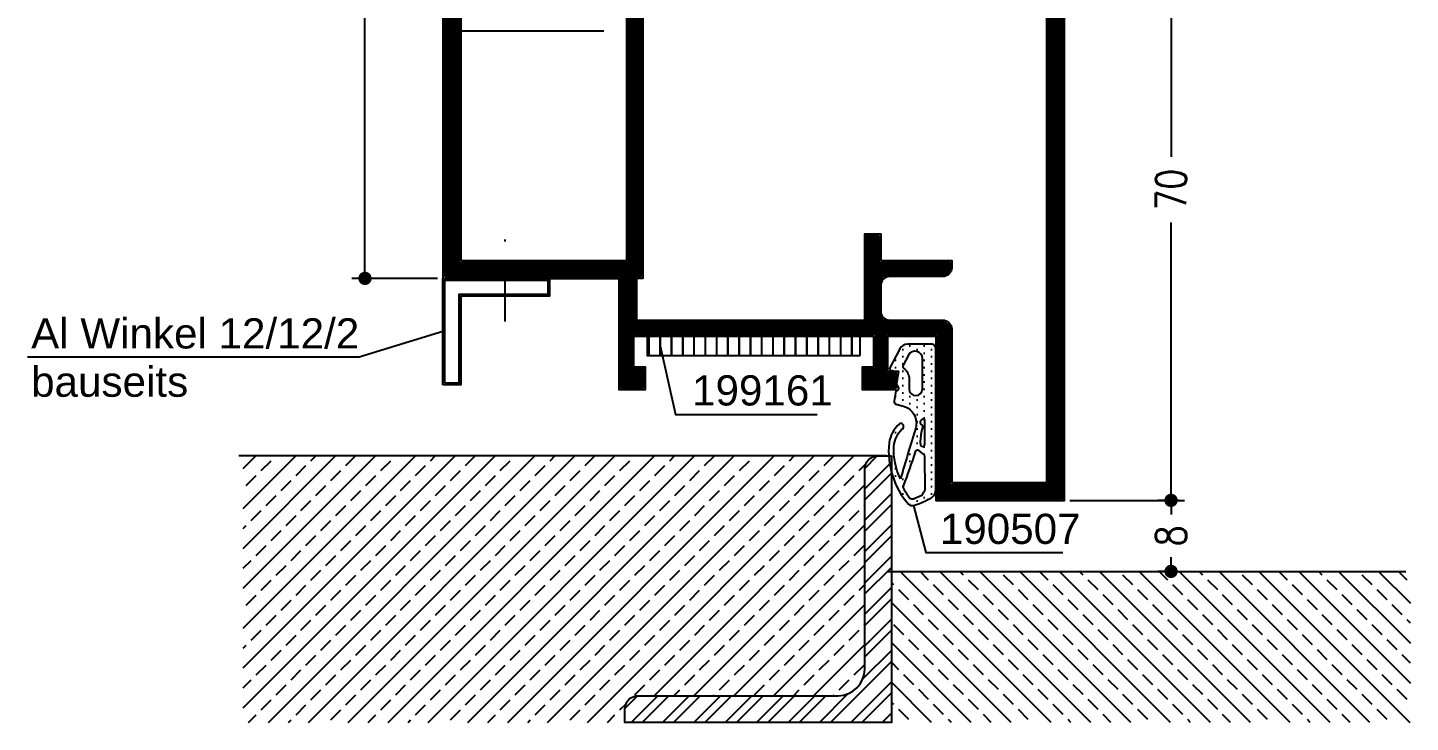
# Model space of a CAD drawing. Extents: x 13 to 201, y 43 to 254.
# Drawn here: x 19.1 to 97, y 43.1 to 82.3 of the extents above; entities that cross this region are included whole.
import ezdxf

# ---------------------------------------------------------------- set-up
doc = ezdxf.new("R2010")
doc.units = 0
doc.header["$LTSCALE"] = 6
doc.linetypes.add('AUSGEZOGEN', pattern=[0])
doc.linetypes.add('CENTER', pattern=[1.02, 0.5, -0.25, 0.02, -0.25])
doc.layers.get('0').update_dxf_attribs({"color": 4, "linetype": 'CONTINUOUS'})
doc.layers.get('DEFPOINTS').update_dxf_attribs({"linetype": 'CONTINUOUS'})
for name, color, linetype in [('CENT_18', 3, 'CENTER'), ('CONST18', 3, 'CONTINUOUS'), ('CONST35', 2, 'CONTINUOUS'), ('CONST50', 1, 'AUSGEZOGEN'), ('DICHT_PAR', 3, 'CONTINUOUS'), ('DICHT_SCH', 3, 'CONTINUOUS'), ('KH_NOR', 7, 'CONTINUOUS'), ('KH_PAR', 3, 'CONTINUOUS'), ('KH_SCH', 3, 'CONTINUOUS'), ('LLMASSE', 7, 'CONTINUOUS'), ('PNR', 7, 'CONTINUOUS')]:
    doc.layers.add(name, color=color, linetype=linetype)
doc.styles.add('SIM80S00', font='simplex.shx', dxfattribs={"width": 0.8})
doc.styles.get("Standard").update_dxf_attribs({"font": 'simplex.shx', "width": 0.8})
doc.styles.add('SWISSL', font='swissl.ttf')
doc.dimstyles.new('DOK-1ZU1-PUNKT', dxfattribs={"dimscale": 0, "dimtxt": 3, "dimasz": 1.5, "dimexe": 1.5, "dimexo": 0.6, "dimgap": 1.5, "dimtad": 0, "dimdsep": 46, "dimtxsty": 'Standard', "dimblk": 'PUNKT', "dimblk1": 'PUNKT', "dimblk2": 'PUNKT', "dimcen": 0, "dimclrd": 2, "dimclre": 2, "dimclrt": 7, "dimadec": 0, "dimazin": 0, "dimtfac": 0.7, "dimtdec": 4, "dimtofl": 0, "dimtmove": 0, "dimatfit": 3, "dimldrblk": 'PUNKT', "dimfxl": 1, "dimtolj": 1, "dimtzin": 0, "dimarcsym": 0})
doc.dimstyles.new('DOK-1ZU2-PUNKT', dxfattribs={"dimscale": 0.5, "dimtxt": 3.4, "dimasz": 1.5, "dimexe": 1.5, "dimexo": 0.6, "dimgap": 1.5, "dimtad": 0, "dimlfac": 2, "dimdsep": 46, "dimtxsty": 'SIM80S00', "dimblk": 'PUNKT', "dimblk1": 'PUNKT', "dimblk2": 'PUNKT', "dimcen": 0, "dimclrd": 3, "dimclre": 3, "dimclrt": 3, "dimadec": 0, "dimazin": 0, "dimtfac": 0.7, "dimtofl": 0, "dimtmove": 2, "dimatfit": 3, "dimldrblk": 'PUNKT', "dimfxl": 1, "dimtolj": 1, "dimarcsym": 0})

# ---------------------------------------------------------------- blocks, each defined once
blk = doc.blocks.new('PUNKT')
at = {"color": 0, "linetype": 'CONTINUOUS'}
blk.add_line((-0.5, 0), (-1, 0), dxfattribs=at)
at = {"color": 0, "linetype": 'CONTINUOUS', "const_width": 0.5}
blk.add_lwpolyline([(-0.25, 0, 1), (0.25, 0, 1)], format="xyb", close=True, dxfattribs=at)
blk = doc.blocks.new('*D63')
at = {"layer": 'DEFPOINTS', "color": 0}
for p in [(42.52873469253461, 103.1407724797368), (38.13723076143282, 68.14103751286704), (42.52873469268849, 68.14103751286704)]:
    blk.add_point(p, dxfattribs=at)
at = {"layer": 'LLMASSE', "color": 3, "lineweight": -2}
for p, q in [((42.22873469253462, 103.1407724797368), (37.38723076143283, 103.1407724797368)), ((38.13723076143283, 102.3907724797368), (38.13723076143283, 87.49185737725432)), ((38.13723076143282, 68.89103751286704), (38.13723076143283, 83.78995261534956)), ((42.22873469268849, 68.14103751286704), (37.38723076143282, 68.14103751286704))]:
    blk.add_line(p, q, dxfattribs=at)
at = {"layer": 'LLMASSE', "color": 3, "lineweight": -2, "xscale": 0.75, "yscale": 0.75, "zscale": 0.75}
for p, rotation in [((38.13723076143283, 103.1407724797368), 90), ((38.13723076143282, 68.14103751286704), 270)]:
    blk.add_blockref('PUNKT', p, dxfattribs=dict(at, rotation=rotation))
at = {"layer": 'LLMASSE', "color": 3, "insert": (38.13723076143282, 85.64090499630196), "char_height": 1.7, "attachment_point": 5, "rotation": 90}
blk.add_mtext('\\A1;70', dxfattribs=at)
blk = doc.blocks.new('B-LL132344')
at = {"layer": 'KH_SCH'}
h = blk.add_hatch(dxfattribs=at)
h.set_pattern_fill('_U', color=256, scale=0.2, style=0, pattern_type=0)
h.set_pattern_definition([(0, (33.76173578562217, 26.39453715693752), (0, 0.2), [])])
edge = h.paths.add_edge_path()
edge.add_line((0.2000127274254686, 6.200530902876203), (19.99997200015385, 6.200613742728223))
edge.add_line((19.99997200015385, 6.200613742728223), (19.99997200015368, -6.299936361737187))
edge.add_line((19.99997200015368, -6.299936361737187), (22.59997200033171, -6.299936361648312))
edge.add_line((22.59997200033171, -6.299936361648312), (22.59997200004744, -4.199936361471876))
edge.add_line((22.59997200004744, -4.199936361471876), (21.29997200002271, -4.19993636163596))
edge.add_line((21.29997200002271, -4.19993636163596), (21.299971999977, -0.2999363616110244))
edge.add_line((21.299971999977, -0.2999363616110244), (48.699971999977, -0.2999363615694079))
edge.add_line((48.699971999977, -0.2999363615694079), (48.69997200002271, -4.199936361557068))
edge.add_line((48.69997200002271, -4.199936361557068), (47.39997199995555, -4.199936361639109))
edge.add_line((47.39997199995555, -4.199936361639109), (47.39997200013647, -6.299936361733069))
edge.add_line((47.39997200013647, -6.299936361733069), (50.83702419018825, -6.299936361544775))
edge.add_line((50.83702419018825, -6.299936361544775), (51.11914735934013, -4.699936361387349))
edge.add_line((51.11914735934013, -4.699936361387349), (49.8999720000024, -4.699936361630025))
edge.add_line((49.8999720000024, -4.699936361630025), (49.89997199994603, -0.2999363616528932))
edge.add_line((49.89997199994603, -0.2999363616528932), (55.69997169745225, -0.2999363613224482))
edge.add_line((55.69997169745225, -0.2999363613224482), (55.69999969745218, -18.80000000015233))
edge.add_line((55.69999969745218, -18.80000000015233), (69.80000003672086, -18.80000000005278))
edge.add_line((69.80000003672086, -18.80000000005278), (69.8000126907565, 50.8000000001376))
edge.add_line((69.8000126907565, 50.8000000001376), (68.10417578330677, 50.8))
edge.add_arc((68.10417578330677, 48.99999999999999), 1.800000000000011, 90, 135.0000000000016)
edge.add_line((66.83138357717094, 50.27279220613575), (66.52379677833721, 49.96520540730201))
edge.add_line((66.52379677833721, 49.96520540730201), (66.63364845485576, 49.70000000000152))
edge.add_line((66.63364845485576, 49.70000000000152), (68.50001272723357, 49.7000000000228))
edge.add_line((68.50001272723357, 49.7000000000228), (68.50001272754737, 46.29999999984429))
edge.add_line((68.50001272754737, 46.29999999984429), (53.90001272729575, 46.29999999998138))
edge.add_line((53.90001272729575, 46.29999999998138), (53.90001272724925, 49.6999999999795))
edge.add_line((53.90001272724925, 49.6999999999795), (55.80001272735865, 49.69999999997948))
edge.add_line((55.80001272735865, 49.69999999997948), (55.80001272727252, 50))
edge.add_arc((55.00001272727252, 50), 0.7999999999999972, 0, 90.00000000211544)
edge.add_line((55.00001272724298, 50.8), (52.70001272719573, 50.79999999991507))
edge.add_line((52.70001272719573, 50.79999999991507), (52.70001272754441, 46.29999999983976))
edge.add_line((52.70001272754441, 46.29999999983976), (49.10001272732891, 46.29999999995513))
edge.add_line((49.10001272732891, 46.29999999995513), (49.10001272726738, 48.70000000000002))
edge.add_line((49.10001272726738, 48.70000000000002), (49.60001272727252, 48.70000000000003))
edge.add_line((49.60001272727252, 48.70000000000003), (49.60001272727253, 49.30000000000003))
edge.add_line((49.60001272727253, 49.30000000000003), (20.39999999999999, 49.30000000000001))
edge.add_line((20.39999999999999, 49.30000000000001), (20.39999999999999, 48.7))
edge.add_line((20.39999999999999, 48.7), (20.89999872727169, 48.69999999999999))
edge.add_line((20.89999872727169, 48.69999999999999), (20.9000140000599, 46.30000000005455))
edge.add_line((20.9000140000599, 46.30000000005455), (14.30001272726719, 46.29999999994541))
edge.add_line((14.30001272726719, 46.29999999994541), (14.30001273377724, 69.30000000548286))
edge.add_line((14.30001273377724, 69.30000000548286), (13.7000127272438, 69.30000000132453))
edge.add_line((13.7000127272438, 69.30000000132453), (13.70001272740789, 68.29999999993123))
edge.add_line((13.70001272740789, 68.29999999993123), (11.80001283973202, 68.29999999999998))
edge.add_arc((11.80001283976822, 69.3000001124957), 1.000000112495712, 180.0000000000041, 269.9999999979258, ccw=False)
edge.add_line((10.80001272727252, 69.30000011249562), (10.80001272727218, 73.69999999739613))
edge.add_arc((11.80001271555325, 73.70000001171894), 0.9999999882810721, 89.9999993286632, 180.0000008206364, ccw=False)
edge.add_line((11.80001272727029, 74.7), (13.70001272723561, 74.70000000002292))
edge.add_line((13.70001272723561, 74.70000000002292), (13.70001272731764, 73.70000000380085))
edge.add_line((13.70001272731764, 73.70000000380085), (14.30001271037002, 73.70000001538806))
edge.add_line((14.30001271037002, 73.70000001538806), (14.30001273179352, 75.80000000677212))
edge.add_line((14.30001273179352, 75.80000000677212), (0.2000127271195744, 75.79999999994303))
edge.add_line((0.2000127271195741, 75.79999999994303), (0.2000127274254686, 6.20053090287621))
edge = h.paths.add_edge_path(flags=16)
edge.add_line((22.30001306618141, 47.90000000000001), (22.30000137339752, 6.200000000000003))
edge.add_line((22.30000137339752, 6.200000000000003), (21.6, 6.200000000000003))
edge.add_line((21.6, 6.200000000000003), (21.60000000000001, 1.099999999999998))
edge.add_line((21.60000000000001, 1.099999999999998), (47.69994400000019, 1.100000000000009))
edge.add_line((47.69994400000019, 1.100000000000009), (47.69994400000019, 10.80000000000074))
edge.add_line((47.69994400000019, 10.80000000000074), (49.09999999999999, 10.80000000000074))
edge.add_line((49.09999999999999, 10.80000000000074), (49.09999999999998, 7.80000000000074))
edge.add_line((49.09999999999998, 7.80000000000074), (57.09999999999995, 7.800000000000683))
edge.add_line((57.09999999999995, 7.800000000000683), (57.09999999999994, 7.199999999918649))
edge.add_arc((56.30000000036912, 7.199999999631508), 0.7999999996308134, -90.00000002644128, 2.0564925762300845e-08, ccw=False)
edge.add_line((56.29999999999993, 6.400000000000691), (50.29999999999997, 6.400000000000723))
edge.add_arc((50.29999999999995, 5.200000000000724), 1.199999999999999, 89.99999999999933, 179.9999999999997)
edge.add_line((49.09999999999995, 5.200000000000731), (49.09999999999996, 2.299999999999997))
edge.add_arc((50.29999999999995, 2.299999999999994), 1.199999999999996, 179.9999999999998, 270.0000000000007)
edge.add_line((50.29999999999997, 1.099999999999994), (56.29999999999995, 1.100000000000069))
edge.add_arc((56.29999999999995, 0.3000000000000682), 0.8000000000000007, 0, 90.00000000000051, ccw=False)
edge.add_line((57.09999999999995, 0.3000000000000682), (57.09999999999997, -17.20000000000014))
edge.add_line((57.09999999999997, -17.20000000000014), (68.20000000000002, -17.19999999999997))
edge.add_line((68.20000000000002, -17.19999999999997), (68.20000000000002, 44.89999999999993))
edge.add_line((68.20000000000002, 44.89999999999993), (49.10001272727235, 44.90000000000006))
edge.add_line((49.10001272727235, 44.90000000000006), (49.10001272727247, 41.90000000000005))
edge.add_line((49.10001272727247, 41.90000000000005), (47.69995672727239, 41.90000000000004))
edge.add_line((47.69995672727239, 41.90000000000004), (47.69995672727231, 47.90000000000001))
edge.add_line((47.69995672727231, 47.90000000000001), (22.30001306618141, 47.90000000000001))
edge = h.paths.add_edge_path(flags=16)
edge.add_line((20.90000000000004, 44.90000000000004), (13.70001272727268, 44.90000000000004))
edge.add_arc((13.70001272727268, 45.70000000000005), 0.8000000000000043, 180, 270, ccw=False)
edge.add_line((12.90001272727268, 45.70000000000005), (12.90001272727256, 66.90000000000296))
edge.add_line((12.90001272727256, 66.90000000000296), (9.400012727322208, 66.89999999995173))
edge.add_line((9.400012727322208, 66.89999999995173), (9.400012727270932, 74.20000000000013))
edge.add_line((9.400012727270932, 74.20000000000013), (1.799999999999772, 74.20000000000002))
edge.add_line((1.799999999999773, 74.20000000000002), (1.799999999999773, 7.80000000000004))
edge.add_line((1.799999999999773, 7.800000000000033), (20.90000000000005, 7.800000000000004))
edge.add_line((20.90000000000005, 7.800000000000004), (20.90000000000004, 44.90000000000004))
at = {"layer": 'KH_NOR'}
for points in [[(1.272742634752224e-05, 6.000530066106556), (19.79997200015385, 6.000612905958572), (19.79997200015368, -6.49993636174402), (22.79997200035879, -6.499936361641472), (22.79997200002037, -3.999936361446633), (21.49997200002036, -3.999936361610713), (21.49997199997934, -0.4999363616107253), (48.49997199997934, -0.4999363615697092), (48.49997200002036, -3.99993636156969), (47.19997199993832, -3.999936361651732), (47.1999720001537, -6.499936361744025), (51.00484411642628, -6.49993636153558), (51.35749807786596, -4.4999363613399), (50.09997199999985, -4.499936361590212), (50.09997199994858, -0.4999363616414989), (55.49997200015369, -0.4999363613338446), (55.50000000015361, -19.00000000015374), (70.00000000035871, -19.00000000005137), (70.00001272711869, 51.00000000015382), (68.10417578330677, 51, 0.198912367379658), (66.68996222093367, 50.41421356237309), (66.28788069291656, 50.01213203435597), (66.50001272727252, 49.50000000000001), (68.30001272725201, 49.50000000002052), (68.30001272752891, 46.49999999984618), (54.10001272729301, 46.49999999997949), (54.100012727252, 49.49999999997949), (56.0000127274161, 49.49999999997951), (56.00001272727252, 50, 0.414213562373095), (55.00001272727252, 51), (52.50001272718023, 50.9999999999077), (52.50001272752891, 46.49999999984618), (49.30001272732379, 46.49999999994873), (49.30001272727251, 48.50000000000001), (49.80001272727252, 48.50000000000001), (49.80001272727252, 49.50000000000001), (20.19999999999999, 49.5), (20.19999999999999, 48.5), (20.69999999999999, 48.5), (20.7000127273235, 46.50000000005127), (14.5000127273238, 46.49999999994873), (14.50001273383385, 69.50000000686899), (13.50001272721097, 69.49999999993847), (13.50001272737507, 68.49999999993847), (11.80001272727236, 68.5, -0.41421348000001), (11.00001272727252, 69.30000000000007), (11.00001272727217, 73.70000000000005, -0.4142135699999867), (11.8000127272727, 74.5), (13.50001272725201, 74.5000000000205), (13.50001272733404, 73.49999999993847), (14.50001270832968, 73.50000001925048), (14.50001273383385, 76.00000000686899), (1.272711869504395e-05, 75.99999999984617), (1.272742634752224e-05, 6.000530066106556)], [(20.70000000000005, 44.70000000000005), (13.70001272727268, 44.70000000000005, -0.414213562373095), (12.70001272727268, 45.70000000000005), (12.70001272727256, 66.70000000000005), (9.200012727323617, 66.69999999994877), (9.200012727272338, 74.00000000000011), (1.999999999999773, 74), (1.999999999999773, 8.000000000000028), (20.70000000000005, 8), (20.70000000000005, 44.70000000000005)], [(22.50001301010092, 47.7), (22.50000131731703, 6.000000000000004), (21.8, 6.000000000000004), (21.8, 1.299999999999997), (47.49994400000018, 1.300000000000001), (47.4999440000002, 11.00000000000074), (49.29999999999998, 11.00000000000074), (49.29999999999997, 8.000000000000735), (57.29999999999994, 8.000000000000686), (57.29999999999994, 7.200000000000692, -0.4142135626133905), (56.29999999999993, 6.200000000000692), (50.29999999999997, 6.200000000000728, 0.4142135623730961), (49.29999999999996, 5.200000000000731), (49.29999999999995, 2.299999999999997, 0.4142135623730992), (50.29999999999997, 1.299999999999994), (56.29999999999994, 1.300000000000068, -0.4142135623730992), (57.29999999999995, 0.3000000000000682), (57.29999999999995, -17.00000000000014), (68, -16.99999999999997), (68, 44.69999999999993), (49.30001272727236, 44.70000000000005), (49.30001272727247, 41.70000000000005), (47.49995672727238, 41.70000000000005), (47.49995672727232, 47.7), (22.50001301010092, 47.7)]]:
    blk.add_lwpolyline(points, format="xyb", close=True, dxfattribs=at)
at = {"layer": 'KH_PAR'}
for points in [[(0.2000127274254686, 6.200530902876203), (19.99997200015385, 6.200613742728223), (19.99997200015368, -6.299936361737187), (22.59997200033171, -6.299936361648312), (22.59997200004744, -4.199936361471876), (21.29997200002271, -4.19993636163596), (21.299971999977, -0.2999363616110244), (48.699971999977, -0.2999363615694079), (48.69997200002271, -4.199936361557068), (47.39997199995555, -4.199936361639109), (47.39997200013647, -6.299936361733069), (50.83702419018825, -6.299936361544775), (51.11914735934013, -4.699936361387349), (49.8999720000024, -4.699936361630025), (49.89997199994603, -0.2999363616528932), (55.69997169745225, -0.2999363613224482), (55.69999969745218, -18.80000000015233), (69.80000003672086, -18.80000000005278), (69.8000126907565, 50.8000000001376), (68.10417578330677, 50.8, 0.1989123673796654), (66.83138357717094, 50.27279220613575), (66.52379677833721, 49.96520540730201), (66.63364845485576, 49.70000000000152), (68.50001272723357, 49.7000000000228), (68.50001272754737, 46.29999999984429), (53.90001272729575, 46.29999999998138), (53.90001272724925, 49.6999999999795), (55.80001272735865, 49.69999999997948), (55.80001272727252, 50, 0.4142135623839069), (55.00001272724298, 50.8), (52.70001272719573, 50.79999999991507), (52.70001272754441, 46.29999999983976), (49.10001272732891, 46.29999999995513), (49.10001272726738, 48.70000000000002), (49.60001272727252, 48.70000000000003), (49.60001272727253, 49.30000000000003), (20.39999999999999, 49.30000000000001), (20.39999999999999, 48.7), (20.89999872727169, 48.69999999999999), (20.9000140000599, 46.30000000005455), (14.30001272726719, 46.29999999994541), (14.30001273377724, 69.30000000548286), (13.7000127272438, 69.30000000132453), (13.70001272740789, 68.29999999993123), (11.80001283973202, 68.29999999999998, -0.4142135623624736), (10.80001272727252, 69.30000011249562), (10.80001272727218, 73.69999999739613, -0.414213569999987), (11.80001272727029, 74.7), (13.70001272723561, 74.70000000002292), (13.70001272731764, 73.70000000380085), (14.30001271037002, 73.70000001538806), (14.30001273179352, 75.80000000677212), (0.2000127271195741, 75.79999999994303), (0.2000127274254686, 6.200530902876203)], [(20.90000000000004, 44.90000000000004), (13.70001272727268, 44.90000000000004, -0.4142135623730968), (12.90001272727268, 45.70000000000005), (12.90001272727256, 66.90000000000296), (9.400012727322208, 66.89999999995173), (9.400012727270932, 74.20000000000013), (1.799999999999773, 74.20000000000002), (1.799999999999773, 7.800000000000033), (20.90000000000005, 7.800000000000004), (20.90000000000004, 44.90000000000004)], [(22.30001306618141, 47.90000000000001), (22.30000137339752, 6.200000000000003), (21.6, 6.200000000000003), (21.60000000000001, 1.099999999999998), (47.69994400000019, 1.100000000000009), (47.69994400000019, 10.80000000000074), (49.09999999999999, 10.80000000000074), (49.09999999999998, 7.80000000000074), (57.09999999999995, 7.800000000000683), (57.09999999999994, 7.199999999918649, -0.4142135626133894), (56.29999999999993, 6.400000000000691), (50.29999999999997, 6.400000000000723, 0.4142135623730973), (49.09999999999995, 5.200000000000731), (49.09999999999996, 2.299999999999997, 0.4142135623730981), (50.29999999999997, 1.099999999999994), (56.29999999999995, 1.100000000000069, -0.4142135623730968), (57.09999999999995, 0.3000000000000682), (57.09999999999997, -17.20000000000014), (68.20000000000002, -17.19999999999997), (68.20000000000002, 44.89999999999993), (49.10001272727235, 44.90000000000006), (49.10001272727247, 41.90000000000005), (47.69995672727239, 41.90000000000004), (47.69995672727231, 47.90000000000001), (22.30001306618141, 47.90000000000001)]]:
    blk.add_lwpolyline(points, format="xyb", close=True, dxfattribs=at)
blk = doc.blocks.new('*D62')
at = {"layer": 'DEFPOINTS', "color": 0}
for p in [(77.52870669253468, 90.64077247989063), (77.52872832915466, 55.64077247978808), (83.5287563291136, 55.64077247978808)]:
    blk.add_point(p, dxfattribs=at)
at = {"layer": 'LLMASSE', "color": 3, "lineweight": -2}
for p, q in [((77.82870669253468, 90.64077247989063), (84.2787563291136, 90.64077247989063)), ((83.5287563291136, 89.89077247989063), (83.5287563291136, 74.99172486079173)), ((83.5287563291136, 56.39077247978808), (83.5287563291136, 71.28982009888698)), ((77.82872832915466, 55.64077247978808), (84.2787563291136, 55.64077247978808))]:
    blk.add_line(p, q, dxfattribs=at)
at = {"layer": 'LLMASSE', "color": 3, "lineweight": -2, "xscale": 0.75, "yscale": 0.75, "zscale": 0.75}
for p, rotation in [((83.5287563291136, 90.64077247989063), 90), ((83.5287563291136, 55.64077247978808), 270)]:
    blk.add_blockref('PUNKT', p, dxfattribs=dict(at, rotation=rotation))
at = {"layer": 'LLMASSE', "color": 3, "insert": (83.52875632911359, 73.14077247983937), "char_height": 1.7, "attachment_point": 5, "rotation": 90}
blk.add_mtext('\\A1;70', dxfattribs=at)
blk = doc.blocks.new('B-LL190507')
at = {"layer": 'DICHT_SCH'}
h = blk.add_hatch(dxfattribs=at)
h.set_pattern_fill('DOTS', color=256, scale=13, angle=90, style=0)
h.set_pattern_definition([(90, (-2.104186214852243, 9.245028163514329), (-0.8125, 0.4062500000000001), [0, -0.8125])])
edge = h.paths.add_edge_path()
edge.add_arc((2.521829648599839, 5.656785066708236), 7.252452782920793, 176.5467411750619, 206.4923866639289, ccw=False)
edge.add_arc((-1.492672766685077, 5.763468598445684), 3.241639303828236, 136.4659827269189, 174.1542601631654, ccw=False)
edge.add_arc((-3.947335397618429, 8.316216220213647), 0.336614322240375, 288.101369720935, 483.2427027879048)
edge.add_arc((-1.57570261735883, 5.876956233385449), 3.733182324943792, 133.2130785345026, 170.8315310971792)
edge.add_arc((3.830674458387596, 5.561000216791408), 9.137370931089144, 174.2793797993805, 220.8473529683698)
edge.add_arc((-2.65217340703221, 0.01656189356738835), 0.6088095635917815, 225.1771969211067, 284.6592977859328)
edge.add_arc((-5.170095885122123, 8.441788387021962), 9.401897637020562, 286.5108761582719, 297.7020866156853)
edge.add_arc((-1.155244348987514, 1.217840458574003), 1.156386381061632, 287.92217934253, 357.453398637)
edge.add_line((4.101625705743572e-10, 1.166459961402799), (4.101696760017148e-10, 17.10006363846201))
edge.add_arc((-0.4999999993847286, 17.10006363866712), 0.4999999997948965, 359.9999999764967, 450.0000000235032)
edge.add_line((-0.4999999995898321, 17.60006363846201), (-3.158682930860056, 17.60006363846201))
edge.add_arc((-3.158682930860055, 16.60006363846201), 1, 90.00000000000006, 152.0000000000002)
edge.add_line((-4.041630523718985, 17.06953520124789), (-5.17658951816162, 14.93498778331676))
edge.add_arc((-4.999999999589835, 14.84109347075958), 0.1999999999999979, 152.0000000000011, 255.0000000000008)
edge.add_line((-5.051763808610336, 14.64790830550177), (-4.499999999589893, 14.50006363846202))
edge.add_line((-4.499999999589893, 14.50006363846202), (-4.499999999589893, 13.28044839619135))
edge.add_arc((-4.199999999589893, 13.28044839619135), 0.3000000000000007, 180, 209.9999999999999)
edge.add_line((-4.459807620725226, 13.13044839619135), (-4.240192378454561, 12.75006363846201))
edge.add_arc((-4.499999999589893, 12.60006363846201), 0.3000000000000005, 295.9319583203365, 390, ccw=False)
edge.add_arc((-4.237617915277159, 12.06047523807555), 0.2999999999999255, 115.9319583203571, 170.0000000000069)
edge.add_line((-4.533060241180755, 12.11256969137558), (-4.699122001029484, 11.17078665181175))
edge.add_arc((-4.403679675125821, 11.11869219851168), 0.3000000000000002, 170.0000000000001, 255.0000000000001)
edge.add_line((-4.481325388656577, 10.82891445062496), (-3.639417145466817, 10.60332581676116))
edge.add_arc((-4.165260478324399, 8.690704936574578), 1.98359013962977, 344.1903416530869, 434.6272972201737, ccw=False)
edge.add_arc((267.7552072853877, -75.67954747918945), 282.7257943479474, 162.7521461906018, 163.963866915898)
edge = h.paths.add_edge_path(flags=16)
edge.add_line((-3.071257185369118, 16.35735528991619), (-3.664884277447507, 15.24090510729778))
edge.add_arc((-3.399999999589832, 15.10006363846201), 0.2999999999999986, 151.9999999999996, 232.3301130356699)
edge.add_arc((-4.499999999589833, 13.67528295358452), 1.500000000000001, 360, 412.33011303567037, ccw=False)
edge.add_line((-2.999999999589832, 13.67528295358452), (-2.999999999589832, 12.55006363846202))
edge.add_arc((-2.249999999589832, 12.55006363846202), 0.75, 180, 360)
edge.add_line((-1.499999999589832, 12.55006363846202), (-1.499999999589832, 15.96559687383285))
edge.add_arc((-2.33446676412637, 15.9655968742044), 0.8344667645365389, 359.9999999744886, 512.0000000255114)
edge = h.paths.add_edge_path(flags=16)
edge.add_arc((-1.958769049441676, 8.251300330491341), 0.4644296381819236, 348.1957038935383, 394.06773961663544, ccw=False)
edge.add_arc((5.078461963872824, 6.341102418001586), 6.828311723467707, 164.583551237624, 177.4216270633541)
edge.add_arc((-0.5542057830800182, 6.580084343109899), 1.19068568649806, 176.7166178079841, 195.3945761942902)
edge.add_line((-1.702170308121444, 6.263999143713013), (-1.60316572645859, 6.089325920512854))
edge.add_arc((-1.479688588450308, 6.309627089511377), 0.2525454586264257, 240.7296995781576, 366.75785823351)
edge.add_line((-1.228897733057741, 6.339345022216994), (-1.244166163419569, 9.074264669147558))
edge.add_arc((-1.42527822277645, 8.802341783721902), 0.326716442290108, 416.3347182913878, 602.9129006972115)
edge = h.paths.add_edge_path(flags=16)
edge.add_arc((-2.587374661545971, 0.5660597121097979), 0.3987764645483288, 284.2836156326963, 305.0372645895255)
edge.add_line((-2.358433471114571, 0.239549987903124), (-1.567248167717869, 0.6006523129047912))
edge.add_arc((-3.308844837645458, 2.085251429564117), 2.288491533278748, 319.5545428235739, 337.1345201072319)
edge.add_line((-1.200183698016636, 1.19601484905936), (-1.221162139053936, 4.953725969018981))
edge.add_arc((-1.521157464063238, 4.952051163788827), 0.2999999999999934, 360.3198658988383, 420.3198658988382)
edge.add_line((-1.372610225434292, 5.212692138878529), (-1.889695792076813, 5.62043190792834))
edge.add_arc((-2.038243030761363, 5.359790932989576), 0.2999999998963913, 420.3198658753381, 520.1295260851266)
edge.add_arc((-65.50531262692796, 25.45924611081576), 66.27393851001624, 338.9372154485111, 342.43786886984515, ccw=False)
edge.add_arc((-3.381617426692342, 1.516541507579962), 0.3043223560600222, 155.8587185650515, 215.755040923625)
edge.add_arc((4.374179679663872, 5.75763251377201), 9.141716718433567, 208.9063168290524, 217.0072943932603)
edge.add_arc((-2.576391401164969, 0.9765931055350414), 0.8017605874221949, 244.1462595931206, 276.2585159702017)
at = {"layer": 'DICHT_PAR'}
for points in [[(-3.96906949172889, 2.421618963001144, -0.1314112281641232), (-4.717454630337888, 6.093631146261023, -0.1659446912049519), (-3.842749612910231, 7.996261511583945, 1.141700973886342), (-4.131862897268169, 8.597745621538557, 0.165631648684963), (-5.261190184354765, 6.471793744636321, 0.206034438925416), (-3.081333347470311, -0.4152607902323169, 0.265528649117405), (-2.498101516876764, -0.5724295642524542, 0.04886971614109395), (-0.7993953968414989, 0.1175673172307263, 0.3130514492530265), (4.101625705743572e-10, 1.166459961402799), (4.101678996448754e-10, 17.10006363846201, 0.4142135626133887), (-0.4999999995898321, 17.60006363846201), (-3.158682930860058, 17.60006363846201, 0.2773245440598393), (-4.041630523718985, 17.06953520124789), (-5.17658951816162, 14.93498778331676, 0.4823427408175693), (-5.051763808610336, 14.64790830550177), (-4.499999999589893, 14.50006363846202), (-4.499999999589893, 13.28044839619135, 0.1316524975873957), (-4.459807620725226, 13.13044839619135), (-4.240192378454561, 12.75006363846201, -0.4351654385319847), (-4.368808957433559, 12.33026943826872, 0.2403927812711212), (-4.533060241180755, 12.11256969137558), (-4.699122001029485, 11.17078665181176, 0.3888787318529894), (-4.481325388656578, 10.82891445062496), (-3.639417145466818, 10.60332581676116, -0.4164490259548405), (-2.256705424656039, 8.150290790614825, 0.005287178333318572), (-3.96906949172889, 2.421618963001144)], [(-3.071257185369118, 16.35735528991619), (-3.664884277447507, 15.24090510729778, 0.3656022955433962), (-3.583333332923166, 14.86260019098243, -0.2323858596589337), (-2.999999999589834, 13.67528295358452), (-2.999999999589834, 12.55006363846202, 0.9999999999999999), (-1.499999999589834, 12.55006363846202), (-1.499999999589834, 15.96559687383285, 0.7812856268652402), (-3.071257185369118, 16.35735528991619)], [(-1.574046743356453, 8.511461119278314, -0.2028709042490577), (-1.504161144795765, 8.156292215810302, 0.05607533779810053), (-1.742936923579967, 6.648280234753363, 0.08167888280601124), (-1.702170308121444, 6.263999143713013), (-1.60316572645859, 6.089325920512854, 0.6129698051511376), (-1.228897733057741, 6.339345022216994), (-1.244166163419569, 9.074264669147558, 1.059118571381485), (-1.574046743356453, 8.511461119278314)], [(-2.488987773831715, 0.1796108940192678, 0.0908032133868226), (-2.358433471114571, 0.2395499879031249), (-1.567248167717869, 0.6006523129047912, 0.07685792423119024), (-1.200183698016636, 1.19601484905936), (-1.221162139053936, 4.953725969018981, 0.2679491924311224), (-1.372610225434292, 5.212692138878529), (-1.889695792076813, 5.62043190792834, 0.4652969460187986), (-2.320382053381612, 5.461759417594996, -0.01527567004969915), (-3.659323670206208, 1.641005714126827, 0.2674643927574063), (-3.62858188905337, 1.338719544007822, 0.03536191134060939), (-2.926019437261678, 0.2550806136690031, 0.1410403545848487), (-2.488987773831715, 0.1796108940192678)]]:
    blk.add_lwpolyline(points, format="xyb", close=True, dxfattribs=at)
blk = doc.blocks.new('STREIFEN')
at = {"layer": 'DICHT_SCH'}
h = blk.add_hatch(dxfattribs=at)
h.set_pattern_fill('LINE', color=256, scale=0.4, angle=90, style=0)
h.set_pattern_definition([(90, (-94.31533518184392, -226.5009291368289), (-1.27, 7.776250346772095e-17), [])])
h.paths.add_polyline_path([(0, 2.199999999999989), (0, 0), (24, 0), (24, 2.199999999999989)])
at = {"layer": 'DICHT_PAR'}
blk.add_lwpolyline([(0, 2.199999999999989), (0, 0), (24, 0), (24, 2.199999999999989)], close=True, dxfattribs=at)
blk = doc.blocks.new('LL199161')
blk.add_blockref('STREIFEN', (0, 0))
blk = doc.blocks.new('*U70', base_point=(288.6956063999114, -101.6528547552971))
at = {"layer": 'CONST35'}
h = blk.add_hatch(dxfattribs=at)
h.set_pattern_fill('STEEL', color=256, scale=0.78740157480315, style=0)
h.set_pattern_definition([(45, (0, 0), (-1.767766952966369, 1.76776695296637), []), (45, (0, 1.25), (-1.767766952966369, 1.76776695296637), [])])
edge = h.paths.add_edge_path()
edge.add_line((288.6956063999114, -71.65285475529708), (288.6956063999114, -101.6528547552971))
edge.add_line((288.6956063999114, -101.6528547552971), (258.6956063999114, -101.6528547552971))
edge.add_line((258.6956063999114, -101.6528547552971), (258.6956063999114, -100.1528547552971))
edge.add_arc((260.1956063999114, -100.1528547552971), 1.5, 90, 180, ccw=False)
edge.add_line((260.1956063999114, -98.65285475529708), (282.6956063999114, -98.65285475529708))
edge.add_arc((282.6956063999114, -95.65285475529708), 3, 270, 360)
edge.add_line((285.6956063999114, -95.65285475529708), (285.6956063999114, -73.15285475529708))
edge.add_arc((287.1956063999114, -73.15285475529708), 1.5, 90, 180, ccw=False)
edge.add_line((287.1956063999114, -71.65285475529708), (288.6956063999114, -71.65285475529708))
at = {"layer": 'CONST50'}
blk.add_lwpolyline([(288.6956063999114, -71.65285475529708), (288.6956063999114, -101.6528547552971), (258.6956063999114, -101.6528547552971), (258.6956063999114, -100.1528547552971, -0.4142135623730958), (260.1956063999114, -98.65285475529708), (282.6956063999114, -98.65285475529708, 0.414213562373095), (285.6956063999114, -95.65285475529708), (285.6956063999114, -73.15285475529708, -0.4142135623730958), (287.1956063999114, -71.65285475529708)], format="xyb", close=True, dxfattribs=at)
blk = doc.blocks.new('*D71')
at = {"layer": 'CENT_18', "color": 3, "lineweight": -2}
for p, q in [((83.97875632911361, 55.64077247978808), (82.7787563291136, 55.64077247978808)), ((83.5287563291136, 54.89077247978808), (83.5287563291136, 54.84423832977632)), ((83.5287563291136, 52.3910375130979), (83.5287563291136, 52.43757166310965)), ((83.43257630484477, 51.6410375130979), (82.7787563291136, 51.6410375130979))]:
    blk.add_line(p, q, dxfattribs=at)
at = {"layer": 'DEFPOINTS', "color": 0}
for p in [(84.2787563291136, 55.64077247978808), (83.5287563291136, 51.6410375130979), (83.73257630484477, 51.6410375130979)]:
    blk.add_point(p, dxfattribs=at)
at = {"layer": 'CENT_18', "color": 3, "lineweight": -2, "xscale": 0.75, "yscale": 0.75, "zscale": 0.75}
for p, rotation in [((83.5287563291136, 55.64077247978808), 90), ((83.5287563291136, 51.6410375130979), 270)]:
    blk.add_blockref('PUNKT', p, dxfattribs=dict(at, rotation=rotation))
at = {"layer": 'CENT_18', "color": 3, "insert": (83.5287563291136, 53.640904996443), "char_height": 1.7, "attachment_point": 5, "rotation": 90, "style": 'SIM80S00'}
blk.add_mtext('\\A1;8', dxfattribs=at)

msp = doc.modelspace()

# ---------------------------------------------------------------- hatches: boundary and pattern name
at = {"layer": 'CONST18'}
h = msp.add_hatch(dxfattribs=at)
h.set_pattern_fill('LINE', color=256, scale=0.2, angle=270, style=0)
h.set_pattern_definition([(270, (113.1863677159909, 178.1412688679043), (0.635, -1.166437552015814e-16), [])])
h.paths.add_polyline_path([(66.0287001250689, 63.79080429948989), (66.0287001250689, 64.89080429948989), (54.02870012506889, 64.89080429948989), (54.02870012506889, 63.79080429948989)])
h = msp.add_hatch(dxfattribs=at)
h.set_pattern_fill('ANSI33', color=256, scale=0.25, style=0)
h.set_pattern_definition([(45, (-77.72126551119254, 78.6410375130979), (-1.122532015133644, 1.122532015133644), []), (45, (-76.59873301119254, 78.6410375130979), (-1.122532015133644, 1.122532015133644), [0.79375, -0.396875])])
h.paths.add_polyline_path([(66.27873448880746, 57.3910375130979, -0.4142135623730959), (67.02873448880746, 58.1410375130979), (31.27873448880746, 58.1410375130979), (31.27873448880746, 43.1410375130979), (52.77873448880746, 43.1410375130979), (52.77873448880746, 43.8910375130979, -0.4142135623730959), (53.52873448880746, 44.6410375130979), (64.77873448880746, 44.6410375130979, 0.4142135623730951), (66.27873448880746, 46.1410375130979)])
h = msp.add_hatch(dxfattribs=at)
h.set_pattern_fill('ANSI33', color=256, scale=0.25, angle=90, style=0)
h.set_pattern_definition([(135, (0, -35), (-1.122532015133644, -1.122532015133644), []), (135, (6.873302159360589e-17, -33.8774675), (-1.122532015133644, -1.122532015133644), [0.79375, -0.396875])])
h.paths.add_polyline_path([(97.00581853475934, 51.6410375130979), (67.77873448880746, 51.64103751309791), (67.77873448880744, 43.1410375130979), (97.00581853475934, 43.14103751309791)])

# ---------------------------------------------------------------- linework, layer by layer
at = {"layer": 'CENT_18'}
msp.add_line((46.02874085234123, 65.71713757551356), (46.02874085234123, 71.00998184558853), dxfattribs=at)
at = {"layer": 'CONST18'}
for p, q in [((67.52873448880746, 58.1410375130979), (31.02873448880746, 58.1410375130979)), ((67.52873448880746, 58.1410375130979), (31.02873448880746, 58.1410375130979)), ((67.52873448880746, 51.6410375130979), (96.75581853475933, 51.6410375130979)), ((67.52873448880746, 51.6410375130979), (96.75581853475933, 51.6410375130979))]:
    msp.add_line(p, q, dxfattribs=at)
msp.add_lwpolyline([(42.62874085234123, 62.24130254617685), (42.62874085234123, 68.04130254617687), (48.42874085234123, 68.04130254617687), (48.42874085234123, 67.24130254617685), (43.42874085234123, 67.24130254617685), (43.42874085234123, 62.24130254617685)], close=True, dxfattribs=at)
at = {"layer": 'KH_NOR'}
msp.add_lwpolyline([(42.52874085234123, 62.14130254617686), (42.52874085234123, 68.14130254617686), (48.52874085234123, 68.14130254617686), (48.52874085234123, 67.14130254617686), (43.52874085234123, 67.14130254617686), (43.52874085234123, 62.14130254617686)], close=True, dxfattribs=at)
at = {"layer": 'PNR', "color": 3}
for points in [[(43.22872832897531, 82.08526033634182), (44.20553146464749, 82.07732276333813), (51.58434541904342, 82.07732276333813)], [(42.52874085234123, 65.14130254617686), (37.80721352129962, 63.69475867773529), (19.13966172219307, 63.69475867773529)], [(54.76636771599084, 64.34080429948989), (55.62568094437518, 60.4842364823164), (63.60195997815293, 60.4842364823164)], [(69.02969029737443, 55.35455769766197), (69.71346416008726, 52.70307112063959), (77.43145811484209, 52.70307112063959)]]:
    msp.add_lwpolyline(points, dxfattribs=at)

# ---------------------------------------------------------------- block references
at = {"xscale": 0.5, "yscale": 0.5, "zscale": 0.5}
for name, p in [('B-LL132344', (42.52873448862806, 65.14103751312358)), ('B-LL190507', (70.27874105581282, 55.6407724797882))]:
    msp.add_blockref(name, p, dxfattribs=at)
at = {"xscale": 0.5, "yscale": 0.5, "zscale": 0.5, "rotation": 180}
msp.add_blockref('LL199161', (66.0287001250689, 64.89080429948989), dxfattribs=at)
at = {"layer": 'CONST35', "xscale": 0.5, "yscale": 0.5, "zscale": 0.5}
msp.add_blockref('*U70', (67.77873448880746, 43.1410375130979), dxfattribs=at)

# ---------------------------------------------------------------- texts
at = {"layer": 'PNR', "color": 10, "style": 'SWISSL'}
for s, p in [('Al Winkel 12/12/2', (19.33574641755513, 64.19259300577158)), ('bauseits', (19.33574641755513, 61.47418235103504)), ('199161', (56.55600588842026, 60.9820708103527)), ('190507', (70.51088562028576, 53.18618770334018))]:
    msp.add_text(s, height=1.7, dxfattribs=at).set_placement(p)

# ---------------------------------------------------------------- dimensions: what is measured, and where the dimension line sits
at = {"layer": 'CENT_18'}
dim = msp.add_linear_dim(base=(83.5287563291136, 51.6410375130979), p1=(84.2787563291136, 55.64077247978808), p2=(83.73257630484477, 51.6410375130979), angle=90, dimstyle='DOK-1ZU2-PUNKT', dxfattribs=at)
dim.commit()
dim.dimension.update_dxf_attribs({"geometry": '*D71', "text_midpoint": (83.5287563291136, 53.640904996443), "dimtype": 160})
at = {"layer": 'LLMASSE'}
dim = msp.add_linear_dim(base=(38.13723076143282, 68.14103751286704), p1=(42.52873469253461, 103.1407724797368), p2=(42.52873469268849, 68.14103751286704), angle=90, dimstyle='DOK-1ZU1-PUNKT', override={"dimscale": 0.5, "dimtxt": 3.4, "dimlfac": 2, "dimclrd": 3, "dimclre": 3, "dimclrt": 3}, dxfattribs=at)
dim.commit()
dim.dimension.update_dxf_attribs({"geometry": '*D63', "text_midpoint": (38.13723076143282, 85.64090499630196), "dimtype": 160})
dim = msp.add_linear_dim(base=(83.5287563291136, 55.64077247978808), p1=(77.52870669253468, 90.64077247989063), p2=(77.52872832915466, 55.64077247978808), angle=90, dimstyle='DOK-1ZU1-PUNKT', override={"dimscale": 0.5, "dimtxt": 3.4, "dimlfac": 2, "dimclrd": 3, "dimclre": 3, "dimclrt": 3}, dxfattribs=at)
dim.commit()
dim.dimension.update_dxf_attribs({"geometry": '*D62', "text_midpoint": (83.52875632911359, 73.14077247983937)})

doc.saveas('drawing.dxf')
